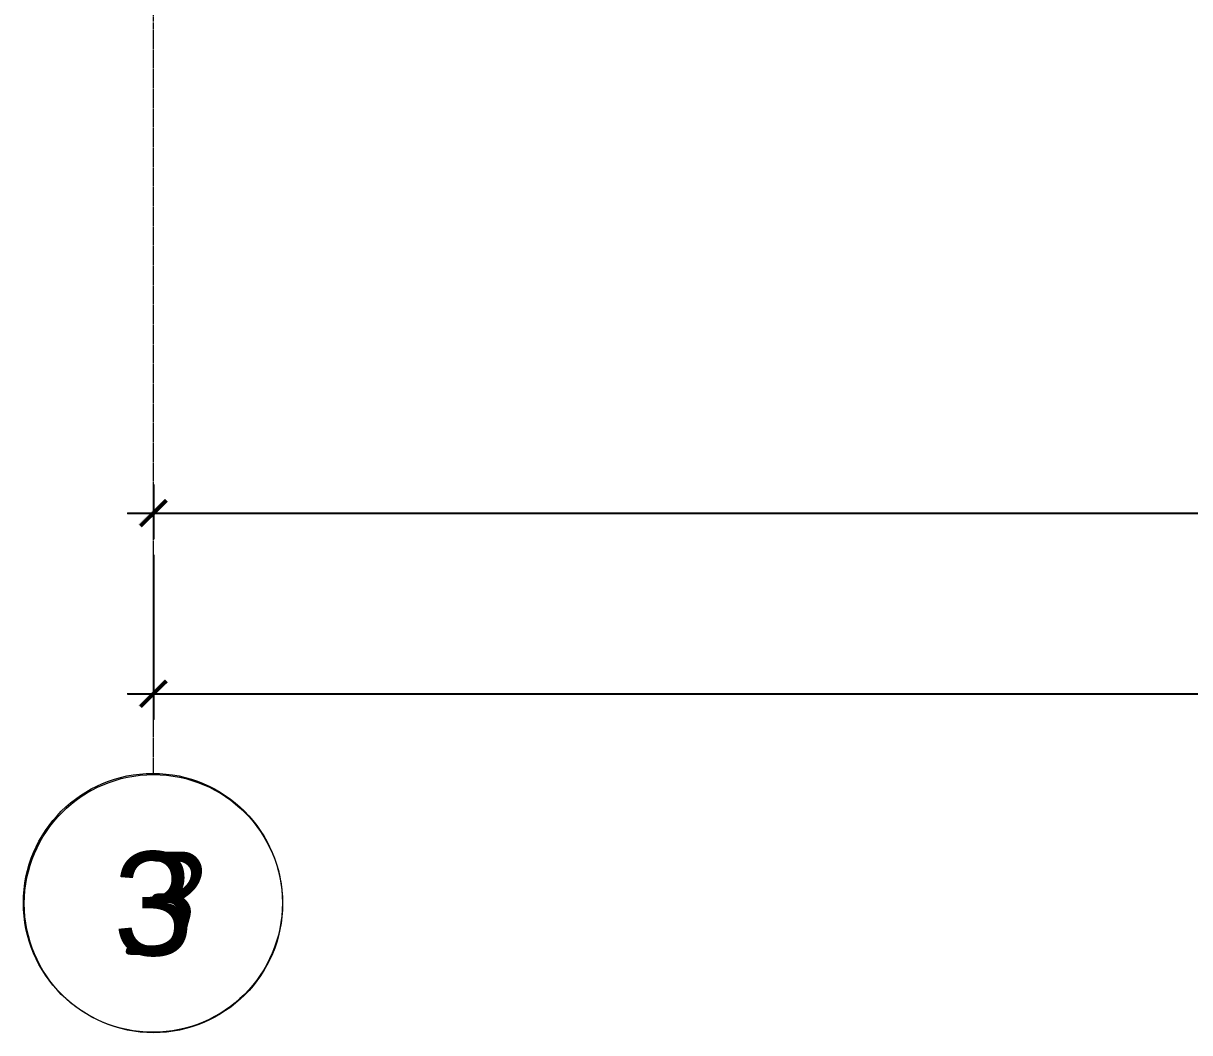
# Model space of a CAD drawing. Header units: millimetres. Extents: x -10178924 to 11692288, y -947381 to 58396.
# Drawn here: x 721855 to 726371, y -800790 to -796879 of the extents above; entities that cross this region are included whole.
import ezdxf
from ezdxf.enums import TextEntityAlignment as Align

# ---------------------------------------------------------------- set-up
doc = ezdxf.new("R2010")
doc.units = ezdxf.units.MM
doc.linetypes.add('осевая', pattern=[50.8, 31.75, -6.35, 6.35, -6.35])
doc.layers.add('PDF _Размеры осевые', color=7, linetype='Continuous', true_color=0x5d6970)
doc.layers.add('PDF _Текст', color=7, linetype='Continuous', lineweight=5)
doc.layers.add('Размеры осевые', color=153, linetype='Continuous', lineweight=9)
doc.styles.add('PDF ArialMT', font='arial.ttf')
doc.styles.add('PDF ISOCPEUR Italic', font='isocpeui.ttf')
doc.styles.add('Текст_М100', font='GOST_Common Italic.ttf', dxfattribs={"height": 250})
doc.dimstyles.new('Размеры_М100', dxfattribs={"dimtxt": 250, "dimasz": 100, "dimexe": 100, "dimexo": 100, "dimgap": 100, "dimtad": 1, "dimrnd": 5, "dimtxsty": 'Текст_М100', "dimblk": 'ARCHTICK', "dimcen": 250, "dimdle": 100, "dimadec": 0, "dimazin": 2, "dimtfac": 1, "dimtmove": 1, "dimatfit": 3, "dimfxl": 1, "dimarcsym": 0})

# ---------------------------------------------------------------- blocks, each defined once
blk = doc.blocks.new('_ArchTick')
at = {"color": 0, "linetype": 'ByBlock', "const_width": 0.15}
blk.add_lwpolyline([(-0.5, -0.5), (0.5, 0.5)], dxfattribs=at)
blk = doc.blocks.new('*D2703')
at = {"layer": 'Defpoints', "color": 0, "ltscale": 100, "transparency": 16777216}
for p in [(0, -18048.2), (54000, -18048.2), (54000, -18687)]:
    blk.add_point(p, dxfattribs=at)
at = {"layer": 'Размеры осевые', "color": 0, "lineweight": -2, "ltscale": 100, "transparency": 16777216}
for p, q in [((0, -18148.2), (0, -18787)), ((54000, -18148.2), (54000, -18787)), ((-100, -18687), (54100, -18687))]:
    blk.add_line(p, q, dxfattribs=at)
at = {"layer": 'Размеры осевые', "color": 0, "lineweight": -2, "ltscale": 100, "transparency": 16777216, "xscale": 100, "yscale": 100, "zscale": 100, "rotation": 180}
blk.add_blockref('_ArchTick', (0, -18687), dxfattribs=at)
at = {"layer": 'Размеры осевые', "color": 0, "lineweight": -2, "ltscale": 100, "transparency": 16777216, "xscale": 100, "yscale": 100, "zscale": 100}
blk.add_blockref('_ArchTick', (54000, -18687), dxfattribs=at)
at = {"layer": 'Размеры осевые', "color": 0, "ltscale": 100, "transparency": 16777216, "insert": (27000, -18462), "char_height": 250, "attachment_point": 5, "style": 'Текст_М100'}
blk.add_mtext('54000', dxfattribs=at)
blk = doc.blocks.new('*D2704')
at = {"layer": 'Defpoints', "color": 0, "ltscale": 100, "transparency": 16777216}
for p in [(0, -17775.5), (23750, -17775.5), (23750, -17987)]:
    blk.add_point(p, dxfattribs=at)
at = {"layer": 'Размеры осевые', "color": 0, "lineweight": -2, "ltscale": 100, "transparency": 16777216}
for p, q in [((0, -17875.5), (0, -18087)), ((23750, -17875.5), (23750, -18087)), ((-100, -17987), (23850, -17987))]:
    blk.add_line(p, q, dxfattribs=at)
at = {"layer": 'Размеры осевые', "color": 0, "lineweight": -2, "ltscale": 100, "transparency": 16777216, "xscale": 100, "yscale": 100, "zscale": 100, "rotation": 180}
blk.add_blockref('_ArchTick', (0, -17987), dxfattribs=at)
at = {"layer": 'Размеры осевые', "color": 0, "lineweight": -2, "ltscale": 100, "transparency": 16777216, "xscale": 100, "yscale": 100, "zscale": 100}
blk.add_blockref('_ArchTick', (23750, -17987), dxfattribs=at)
at = {"layer": 'Размеры осевые', "color": 0, "ltscale": 100, "transparency": 16777216, "insert": (11875, -17760.4), "char_height": 250, "attachment_point": 5, "style": 'Текст_М100'}
blk.add_mtext('23750', dxfattribs=at)
blk = doc.blocks.new('A$C5282721b')
at = {"layer": 'Размеры осевые', "color": 251, "linetype": 'осевая', "ltscale": 0.5, "transparency": 33554687}
blk.add_line((0, -19000), (0, 1500), dxfattribs=at)
at = {"layer": 'Размеры осевые', "color": 251, "ltscale": 100, "transparency": 33554687}
blk.add_circle((0, -19500), 500, dxfattribs=at)
at = {"layer": 'Размеры осевые', "color": 251, "ltscale": 100, "transparency": 33554687, "style": 'PDF ISOCPEUR Italic'}
blk.add_text('3', height=400, dxfattribs=at).set_placement((0, -19500), align=Align.MIDDLE_CENTER)
at = {"layer": 'Размеры осевые', "color": 251, "ltscale": 100, "transparency": 33554687}
for base, p1, p2, picture, middle in [((23750, -17986.992), (0, -17775.5), (23750, -17775.5), '*D2704', (11875, -17760.382)), ((54000, -18686.992), (0, -18048.178), (54000, -18048.178), '*D2703', (27000, -18461.992))]:
    dim = blk.add_linear_dim(base=base, p1=p1, p2=p2, dimstyle='Размеры_М100', dxfattribs=at)
    dim.commit()
    dim.dimension.update_dxf_attribs({"geometry": picture, "text_midpoint": middle})

msp = doc.modelspace()

# ---------------------------------------------------------------- linework, layer by layer
at = {"layer": 'PDF _Размеры осевые', "lineweight": 9}
for points in [[(722358.6, -796881.5), (722358.6, -796881.5)], [(722358.6, -796902.6), (722358.6, -796885.7)], [(722358.6, -796906.9), (722358.6, -796906.9)], [(722358.6, -796928), (722358.6, -796911.1)], [(722358.6, -796932.3), (722358.6, -796932.3)], [(722358.6, -796953.4), (722358.6, -796936.5)], [(722358.6, -796957.7), (722358.6, -796957.7)], [(722358.6, -796978.8), (722358.6, -796961.9)], [(722358.6, -796983.1), (722358.6, -796983.1)], [(722358.6, -797004.2), (722358.6, -796987.3)], [(722358.6, -797008.5), (722358.6, -797008.5)], [(722358.6, -797029.6), (722358.6, -797012.7)], [(722358.6, -797033.9), (722358.6, -797033.9)], [(722358.6, -797055), (722358.6, -797038.1)], [(722358.6, -797059.3), (722358.6, -797059.3)], [(722358.6, -797080.4), (722358.6, -797063.5)], [(722358.6, -797084.7), (722358.6, -797084.7)], [(722358.6, -797105.8), (722358.6, -797088.9)], [(722358.6, -797110.1), (722358.6, -797110.1)], [(722358.6, -797131.2), (722358.6, -797114.3)], [(722358.6, -797135.5), (722358.6, -797135.5)], [(722358.6, -797156.6), (722358.6, -797139.7)], [(722358.6, -797160.9), (722358.6, -797160.9)], [(722358.6, -797182), (722358.6, -797165.1)], [(722358.6, -797186.3), (722358.6, -797186.3)], [(722358.6, -797207.4), (722358.6, -797190.5)], [(722358.6, -797211.7), (722358.6, -797211.7)], [(722358.6, -797232.8), (722358.6, -797215.9)], [(722358.6, -797237.1), (722358.6, -797237.1)], [(722358.6, -797258.2), (722358.6, -797241.3)], [(722358.6, -797262.5), (722358.6, -797262.5)], [(722358.6, -797283.6), (722358.6, -797266.7)], [(722358.6, -797287.9), (722358.6, -797287.9)], [(722358.6, -797309), (722358.6, -797292.1)], [(722358.6, -797313.3), (722358.6, -797313.3)], [(722358.6, -797334.4), (722358.6, -797317.5)], [(722358.6, -797338.7), (722358.6, -797338.7)], [(722358.6, -797359.8), (722358.6, -797342.9)], [(722358.6, -797364.1), (722358.6, -797364.1)], [(722358.6, -797385.2), (722358.6, -797368.3)], [(722358.6, -797389.5), (722358.6, -797389.5)], [(722358.6, -797410.6), (722358.6, -797393.7)], [(722358.6, -797414.9), (722358.6, -797414.9)], [(722358.6, -797436), (722358.6, -797419.1)], [(722358.6, -797440.3), (722358.6, -797440.3)], [(722358.6, -797461.4), (722358.6, -797444.5)], [(722358.6, -797465.7), (722358.6, -797465.7)], [(722358.6, -797486.8), (722358.6, -797469.9)], [(722358.6, -797491.1), (722358.6, -797491.1)], [(722358.6, -797512.2), (722358.6, -797495.3)], [(722358.6, -797516.5), (722358.6, -797516.5)], [(722358.6, -797537.6), (722358.6, -797520.7)], [(722358.6, -797541.9), (722358.6, -797541.9)], [(722358.6, -797563), (722358.6, -797546.1)], [(722358.6, -797567.3), (722358.6, -797567.3)], [(722358.6, -797588.4), (722358.6, -797571.5)], [(722358.6, -797592.7), (722358.6, -797592.7)], [(722358.6, -797613.8), (722358.6, -797596.9)], [(722358.6, -797618.1), (722358.6, -797618.1)], [(722358.6, -797639.2), (722358.6, -797622.3)], [(722358.6, -797643.5), (722358.6, -797643.5)], [(722358.6, -797664.6), (722358.6, -797647.7)], [(722358.6, -797668.9), (722358.6, -797668.9)], [(722358.6, -797690), (722358.6, -797673.1)], [(722358.6, -797694.3), (722358.6, -797694.3)], [(722358.6, -797715.4), (722358.6, -797698.5)], [(722358.6, -797719.7), (722358.6, -797719.7)], [(722358.6, -797740.8), (722358.6, -797723.9)], [(722358.6, -797745.1), (722358.6, -797745.1)], [(722358.6, -797766.2), (722358.6, -797749.3)], [(722358.6, -797770.5), (722358.6, -797770.5)], [(722358.6, -797791.6), (722358.6, -797774.7)], [(722358.6, -797795.9), (722358.6, -797795.9)], [(722358.6, -797817), (722358.6, -797800.1)], [(722358.6, -797821.3), (722358.6, -797821.3)], [(722358.6, -797842.4), (722358.6, -797825.5)], [(722358.6, -797846.7), (722358.6, -797846.7)], [(722358.6, -797867.8), (722358.6, -797850.9)], [(722358.6, -797872.1), (722358.6, -797872.1)], [(722358.6, -797893.2), (722358.6, -797876.3)], [(722358.6, -797897.5), (722358.6, -797897.5)], [(722358.6, -797918.6), (722358.6, -797901.7)], [(722358.6, -797922.9), (722358.6, -797922.9)], [(722358.6, -797944), (722358.6, -797927.1)], [(722358.6, -797948.3), (722358.6, -797948.3)], [(722358.6, -797969.4), (722358.6, -797952.5)], [(722358.6, -797973.7), (722358.6, -797973.7)], [(722358.6, -797994.8), (722358.6, -797977.9)], [(722358.6, -797999.1), (722358.6, -797999.1)], [(722358.6, -798020.2), (722358.6, -798003.3)], [(722358.6, -798024.5), (722358.6, -798024.5)], [(722358.6, -798045.6), (722358.6, -798028.7)], [(722358.6, -798049.9), (722358.6, -798049.9)], [(722358.6, -798071), (722358.6, -798054.1)], [(722358.6, -798075.3), (722358.6, -798075.3)], [(722358.6, -798096.4), (722358.6, -798079.5)], [(722358.6, -798100.7), (722358.6, -798100.7)], [(722358.6, -798121.8), (722358.6, -798104.9)], [(722358.6, -798126.1), (722358.6, -798126.1)], [(722358.6, -798147.2), (722358.6, -798130.3)], [(722358.6, -798151.5), (722358.6, -798151.5)], [(722358.6, -798172.6), (722358.6, -798155.7)], [(722358.6, -798176.9), (722358.6, -798176.9)], [(722358.6, -798198), (722358.6, -798181.1)], [(722358.6, -798202.3), (722358.6, -798202.3)], [(722358.6, -798223.4), (722358.6, -798206.5)], [(722358.6, -798227.7), (722358.6, -798227.7)], [(722358.6, -798248.8), (722358.6, -798231.9)], [(722358.6, -798253.1), (722358.6, -798253.1)], [(722358.6, -798274.2), (722358.6, -798257.3)], [(722358.6, -798278.5), (722358.6, -798278.5)], [(722358.6, -798299.6), (722358.6, -798282.7)], [(722358.6, -798303.9), (722358.6, -798303.9)], [(722358.6, -798325), (722358.6, -798308.1)], [(722358.6, -798329.3), (722358.6, -798329.3)], [(722358.6, -798350.4), (722358.6, -798333.5)], [(722358.6, -798354.7), (722358.6, -798354.7)], [(722358.6, -798375.8), (722358.6, -798358.9)], [(722358.6, -798380.1), (722358.6, -798380.1)], [(722358.6, -798401.2), (722358.6, -798384.3)], [(722358.6, -798405.5), (722358.6, -798405.5)], [(722358.6, -798426.6), (722358.6, -798409.7)], [(722358.6, -798430.9), (722358.6, -798430.9)], [(722358.6, -798452), (722358.6, -798435.1)], [(722358.6, -798456.3), (722358.6, -798456.3)], [(722358.6, -798477.4), (722358.6, -798460.5)], [(722358.6, -798481.7), (722358.6, -798481.7)], [(722358.6, -798502.8), (722358.6, -798485.9)], [(722358.6, -798507.1), (722358.6, -798507.1)], [(722358.6, -798528.2), (722358.6, -798511.3)], [(722358.6, -798532.5), (722358.6, -798532.5)], [(722358.6, -798553.6), (722358.6, -798536.7)], [(722358.6, -798557.9), (722358.6, -798557.9)], [(722358.6, -798579), (722358.6, -798562.1)], [(722358.6, -798583.3), (722358.6, -798583.3)], [(722358.6, -798604.4), (722358.6, -798587.5)], [(722358.6, -798608.7), (722358.6, -798608.7)], [(722358.6, -798629.8), (722358.6, -798612.9)], [(722358.6, -798634.1), (722358.6, -798634.1)], [(722358.6, -798655.2), (722358.6, -798638.3)], [(722358.6, -798659.5), (722358.6, -798659.5)], [(722358.6, -798680.6), (722358.6, -798663.7)], [(722358.6, -798667.9), (722358.6, -798879.6)], [(722358.6, -798684.9), (722358.6, -798684.9)], [(722358.6, -798706), (722358.6, -798689.1)], [(722358.6, -798710.3), (722358.6, -798710.3)], [(722358.6, -798731.4), (722358.6, -798714.5)], [(722358.6, -798735.7), (722358.6, -798735.7)], [(722358.6, -798756.8), (722358.6, -798739.9)], [(722358.6, -798761.1), (722358.6, -798761.1)], [(722256.9, -798778), (746204.1, -798778)], [(722358.6, -798782.2), (722358.6, -798765.3)], [(722358.6, -798786.5), (722358.6, -798786.5)], [(722358.6, -798807.6), (722358.6, -798790.7)], [(722358.6, -798811.9), (722358.6, -798811.9)], [(722358.6, -798833), (722358.6, -798816.1)], [(722358.6, -798837.3), (722358.6, -798837.3)], [(722358.6, -798858.4), (722358.6, -798841.5)], [(722358.6, -798862.7), (722358.6, -798862.7)], [(722358.6, -798883.8), (722358.6, -798866.9)], [(722358.6, -798888.1), (722358.6, -798888.1)], [(722358.6, -798909.2), (722358.6, -798892.3)], [(722358.6, -798913.5), (722358.6, -798913.5)], [(722358.6, -798934.6), (722358.6, -798917.7)], [(722358.6, -798938.9), (722358.6, -798938.9)], [(722358.6, -798938.9), (722358.6, -799578.1)], [(722358.6, -798960), (722358.6, -798943.1)], [(722358.6, -798964.3), (722358.6, -798964.3)], [(722358.6, -798985.4), (722358.6, -798968.5)], [(722358.6, -798989.7), (722358.6, -798989.7)], [(722358.6, -799010.8), (722358.6, -798993.9)], [(722358.6, -799015.1), (722358.6, -799015.1)], [(722358.6, -799036.2), (722358.6, -799019.3)], [(722358.6, -799040.5), (722358.6, -799040.5)], [(722358.6, -799061.6), (722358.6, -799044.7)], [(722358.6, -799065.9), (722358.6, -799065.9)], [(722358.6, -799087), (722358.6, -799070.1)], [(722358.6, -799091.3), (722358.6, -799091.3)], [(722358.6, -799112.4), (722358.6, -799095.5)], [(722358.6, -799116.7), (722358.6, -799116.7)], [(722358.6, -799137.8), (722358.6, -799120.9)], [(722358.6, -799142.1), (722358.6, -799142.1)], [(722358.6, -799163.2), (722358.6, -799146.3)], [(722358.6, -799167.5), (722358.6, -799167.5)], [(722358.6, -799188.6), (722358.6, -799171.7)], [(722358.6, -799192.9), (722358.6, -799192.9)], [(722358.6, -799214), (722358.6, -799197.1)], [(722358.6, -799218.3), (722358.6, -799218.3)], [(722358.6, -799239.4), (722358.6, -799222.5)], [(722358.6, -799243.7), (722358.6, -799243.7)], [(722358.6, -799264.8), (722358.6, -799247.9)], [(722358.6, -799269.1), (722358.6, -799269.1)], [(722358.6, -799290.2), (722358.6, -799273.3)], [(722358.6, -799294.5), (722358.6, -799294.5)], [(722358.6, -799315.6), (722358.6, -799298.7)], [(722358.6, -799319.9), (722358.6, -799319.9)], [(722358.6, -799341), (722358.6, -799324.1)], [(722358.6, -799345.3), (722358.6, -799345.3)], [(722358.6, -799366.4), (722358.6, -799349.5)], [(722358.6, -799370.7), (722358.6, -799370.7)], [(722358.6, -799391.8), (722358.6, -799374.9)], [(722358.6, -799396.1), (722358.6, -799396.1)], [(722358.6, -799417.2), (722358.6, -799400.3)], [(722358.6, -799421.5), (722358.6, -799421.5)], [(722358.6, -799442.6), (722358.6, -799425.7)], [(722256.9, -799476.5), (776454.5, -799476.5)], [(722358.6, -799446.9), (722358.6, -799446.9)], [(722358.6, -799468), (722358.6, -799451.1)], [(722358.6, -799472.3), (722358.6, -799472.3)], [(722358.6, -799493.4), (722358.6, -799476.5)], [(722358.6, -799497.7), (722358.6, -799497.7)], [(722358.6, -799518.8), (722358.6, -799501.9)], [(722358.6, -799523.1), (722358.6, -799523.1)], [(722358.6, -799544.2), (722358.6, -799527.3)], [(722358.6, -799548.5), (722358.6, -799548.5)], [(722358.6, -799569.6), (722358.6, -799552.7)], [(722358.6, -799573.9), (722358.6, -799573.9)], [(722358.6, -799595), (722358.6, -799578.1)], [(722358.6, -799599.3), (722358.6, -799599.3)], [(722358.6, -799620.4), (722358.6, -799603.5)], [(722358.6, -799624.7), (722358.6, -799624.7)], [(722358.6, -799645.8), (722358.6, -799628.9)], [(722358.6, -799650.1), (722358.6, -799650.1)], [(722358.6, -799671.2), (722358.6, -799654.3)], [(722358.6, -799675.5), (722358.6, -799675.5)], [(722358.6, -799696.6), (722358.6, -799679.7)], [(722358.6, -799700.9), (722358.6, -799700.9)], [(722358.6, -799722), (722358.6, -799705.1)], [(722358.6, -799726.3), (722358.6, -799726.3)], [(722358.6, -799747.4), (722358.6, -799730.5)], [(722358.6, -799751.7), (722358.6, -799751.7)], [(722358.6, -799772.8), (722358.6, -799755.9)], [(722358.6, -799777.1), (722358.6, -799777.1)], [(722358.6, -799789.8), (722358.6, -799781.3)]]:
    msp.add_lwpolyline(points, dxfattribs=at)
msp.add_circle((722356.5, -800287.2), 501.6, dxfattribs=at)
at = {"layer": 'PDF _Размеры осевые', "transparency": 33554559}
for points in [[(722400.9, -798723), (722312, -798833), (722299.3, -798820.3)], [(722413.6, -798731.4), (722400.9, -798723), (722312, -798833)], [(722400.9, -799421.5), (722312, -799531.5), (722299.3, -799523.1)], [(722413.6, -799434.2), (722400.9, -799421.5), (722312, -799531.5)]]:
    msp.add_solid(points, dxfattribs=at)

# ---------------------------------------------------------------- block references
msp.add_blockref('A$C5282721b', (722358.6, -780790.4))

# ---------------------------------------------------------------- texts
at = {"layer": 'PDF _Текст', "color": 251, "true_color": 0x5d6970, "insert": (722201.9, -800292.8), "char_height": 402.3, "attachment_point": 4, "style": 'PDF ArialMT'}
msp.add_mtext('3', dxfattribs=at)

doc.saveas('drawing.dxf')
